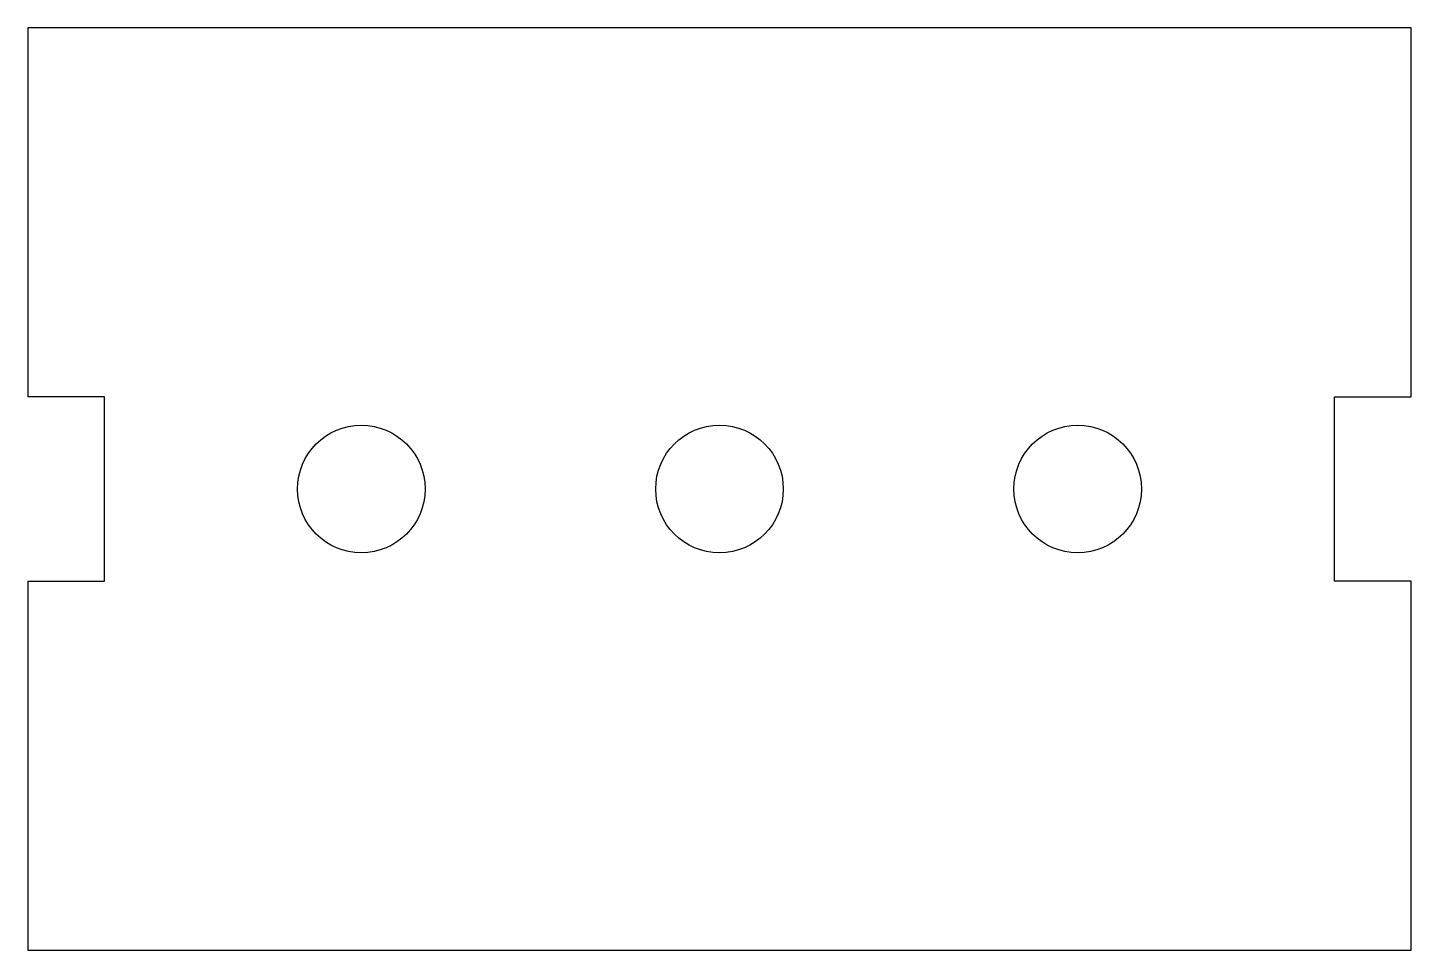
# Model space of a CAD drawing. Extents: x -6 to 3, y 5 to 11.
import ezdxf

# ---------------------------------------------------------------- set-up
doc = ezdxf.new("R2010")
doc.units = 0
doc.layers.add('HOLES', color=22, linetype='CONTINUOUS')
doc.layers.add('MOSFET$MASK', color=7, linetype='CONTINUOUS')

msp = doc.modelspace()

# ---------------------------------------------------------------- linework, layer by layer
at = {"layer": 'HOLES'}
for points in [[(-6, 7.4), (-5.5, 7.4), (-5.5, 8.6), (-6, 8.6)], [(3, 7.4), (2.5, 7.4), (2.5, 8.6), (3, 8.6)]]:
    msp.add_lwpolyline(points, dxfattribs=at)
for centre in [(-3.83, 8), (-1.5, 8), (0.83, 8)]:
    msp.add_circle(centre, 0.415, dxfattribs=at)
at = {"layer": 'MOSFET$MASK'}
for points in [[(3, 8.6), (3, 11), (-6, 11), (-6, 8.6)], [(-6, 7.4), (-6, 5), (3, 5), (3, 7.4)]]:
    msp.add_lwpolyline(points, dxfattribs=at)

doc.saveas('drawing.dxf')
